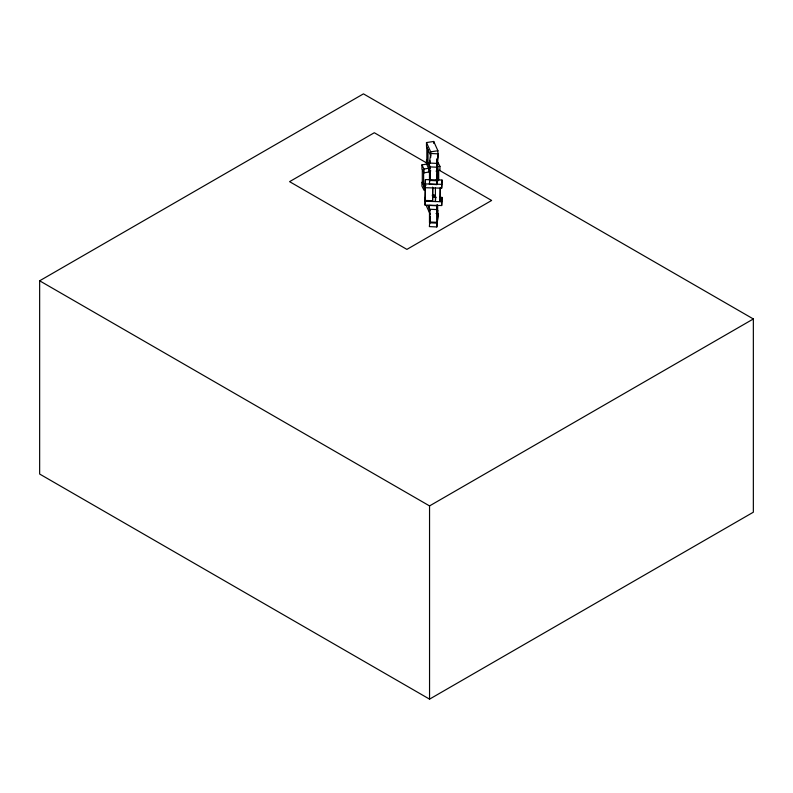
<?xml version="1.0" encoding="UTF-8"?>
<svg xmlns="http://www.w3.org/2000/svg" width="793" height="793" viewBox="0 0 793 793"><rect width="100%" height="100%" fill="white"/><g stroke="black" fill="none" stroke-linecap="round" stroke-linejoin="round"><path stroke-width="1.19" d="M432.829 188.119L432.611 200.669L425.147 200.47L425.425 179.595L430.163 179.724M439.639 197.348L442.008 197.407L441.671 205.536L425.078 205.09L425.425 196.971M425.078 205.09L425.365 184.224M435.754 197.239L435.407 201.541L435.407 187.991M425.425 179.595L425.078 187.723L441.671 188.159L442.008 180.041L436.091 179.882M441.671 188.159L442.008 180.041M441.671 205.536L442.008 197.407M429.37 163.051L430.748 153.495L438.192 153.852L436.814 167.214L429.37 166.857L429.37 163.051L436.814 163.408L438.192 153.852M429.885 163.279L430.222 160.89M436.061 171.119L438.192 171.219L436.814 184.591L429.37 184.234L430.222 174.45M429.885 180.645L430.222 178.256M436.061 213.486L438.192 213.585L436.814 226.957L429.37 226.6L430.222 216.816M429.885 223.011L430.222 220.623M436.814 184.591L438.192 171.219M437.498 204.812L436.814 209.58L429.37 209.223L429.37 205.417L436.814 205.774M436.814 226.957L438.192 213.585M39.65 280.801L363.452 93.861L753.35 318.964L753.35 512.199L429.548 699.139L39.65 474.036L39.65 280.801L429.548 505.914L753.35 318.964M429.697 171.903L423.997 172.844L421.926 168.701L421.926 164.894L427.625 163.943M421.926 164.894L423.997 169.038L429.697 168.086M437.667 166.758L439.946 166.371L439.946 170.188L437.667 170.564M428.398 171.278L430.787 170.872M426 185.225L423.611 185.631L423.611 172.071M430.688 155.656L426.485 146.378L426.485 142.562L433.721 141.471L437.914 150.749L437.914 154.566M426.485 142.562L430.688 151.84L437.914 150.749M432.225 195.108L435.416 195.019M432.294 195.911L435.486 195.821M425.078 183.907L441.671 184.353M432.532 197.16L436.091 197.249M425.078 201.273L441.671 201.719M429.37 180.417L436.814 180.774M429.37 222.783L436.814 223.14M426.575 162.912L374.316 132.738L289.584 181.656L406.898 249.389L491.63 200.47L439.372 170.307M437.875 162.228L439.946 166.371M430.222 168.175L426.485 159.938L426.485 163.745L430.222 171.992M427.893 205.397L430.222 210.551M426.485 206.111L430.222 214.358M437.31 174.807L437.617 181.25M437.211 177.424L437.548 181.399M430.014 180.715L429.34 169.028L430.153 180.517M440.422 187.495L440.075 201.67L440.075 188.11M438.688 170.386L438.688 180.249M437.914 168.116L437.914 171.932M437.914 210.482L437.914 214.298M437.657 154.605L437.657 168.156M437.657 205.595L437.657 210.522M437.32 163.725L437.32 177.285M437.32 178.703L437.32 181.171M437.32 206.091L437.32 219.651M436.933 166.411L436.933 179.971L429.479 179.614L429.479 166.054M436.933 208.777L436.933 222.337L429.479 221.981L429.479 208.42M436.765 158.937L436.765 171.268M436.765 205L436.765 213.634M433.721 141.471L433.721 143.384M432.611 187.108L432.611 200.669M430.688 151.84L430.748 157.311M429.865 165.836L429.865 176.928M429.865 209.431L429.865 219.294M429.548 505.914L429.548 699.139M428.022 149.768L428.022 163.328M426.842 147.161L426.842 160.721M423.997 169.038L423.997 172.844M422.312 169.484L422.312 183.034M423.997 186.405L421.926 182.261L421.926 186.077L423.997 190.221L423.997 186.405"/></g></svg>
